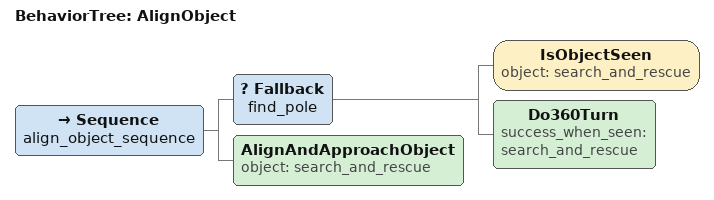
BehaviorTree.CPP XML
<root BTCPP_format="4">
    <!-- ================= AlignObject Subtree Definition ================= -->
    <BehaviorTree ID="AlignObject">
        <Sequence name="align_object_sequence">
            <Fallback name="find_pole">
                <IsObjectSeen object="search_and_rescue"/>
                <Do360Turn success_when_seen="search_and_rescue"/>
            </Fallback>
            <AlignAndApproachObject object="search_and_rescue"/>
        </Sequence>
    </BehaviorTree>
</root>
